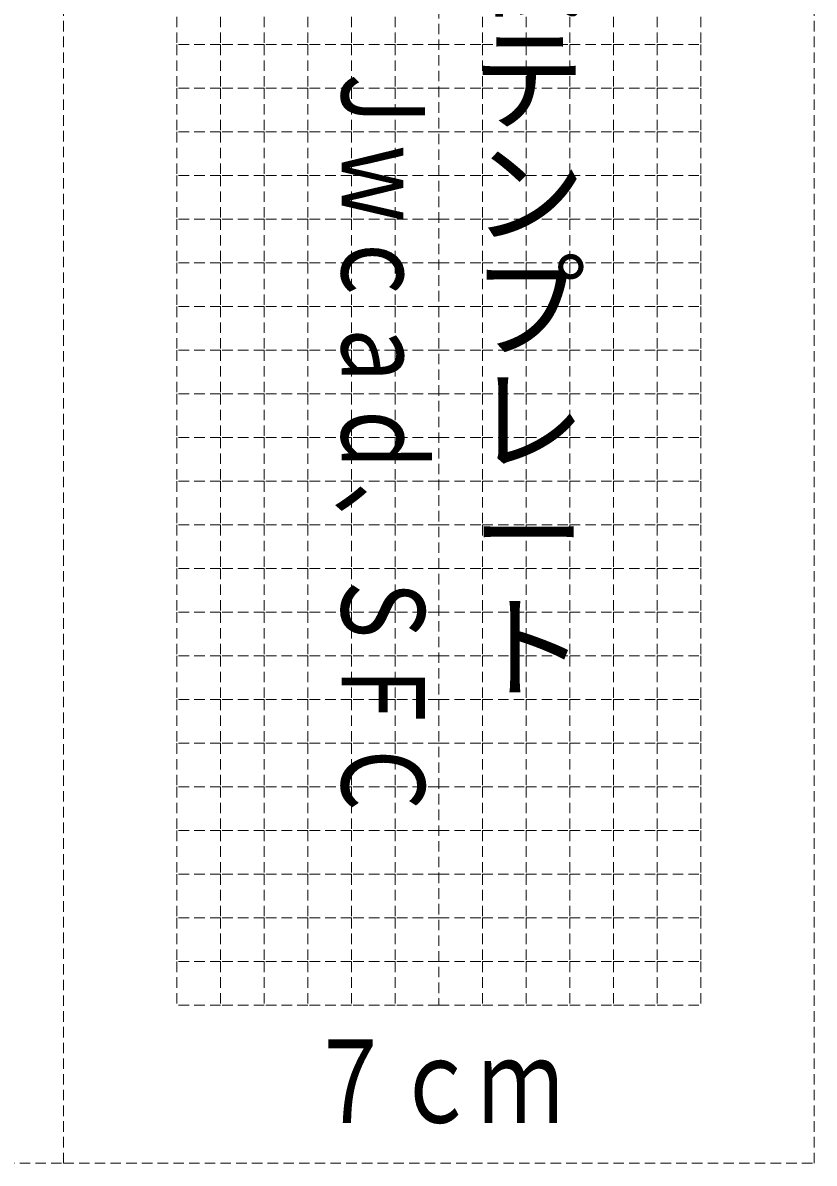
# Model space of a CAD drawing. Units: millimetres on the paper. Extents: x -148 to 223, y -210 to 210.
# Drawn here: x 132.7 to 223.4, y -129.2 to 1.4 of the extents above; entities that cross this region are included whole.
import ezdxf
from ezdxf.enums import TextEntityAlignment as Align

# ---------------------------------------------------------------- set-up
doc = ezdxf.new("R2010")
doc.units = ezdxf.units.MM
doc.linetypes.add('DASHED1', pattern=[1.8, 1.2, -0.6])
doc.layers.add('0-0', color=3, linetype='DASHED1', lineweight=9)
doc.styles.add('@ＭＳ ゴシック', font='')
doc.styles.add('ＭＳ ゴシック', font='')
doc.styles.get('@ＭＳ ゴシック').set_extended_font_data('@MS Gothic')
doc.styles.get('ＭＳ ゴシック').set_extended_font_data('MS Gothic')

msp = doc.modelspace()

# ---------------------------------------------------------------- linework, layer by layer
at = {"layer": '0-0'}
for p, q in [((137.377, -129.176), (137.377, 173.824)), ((223.377, -129.176), (223.377, 173.824)), ((180.377, 103.907), (180.377, -111.093)), ((170.377, 3.907), (170.377, -1.093)), ((175.377, 3.907), (175.377, -1.093)), ((185.377, 3.907), (185.377, -1.093)), ((190.377, 3.907), (190.377, -1.093)), ((170.377, -1.093), (170.377, -6.093)), ((175.377, -1.093), (175.377, -6.093)), ((185.377, -1.093), (185.377, -6.093)), ((190.377, -1.093), (190.377, -6.093)), ((170.377, -6.093), (170.377, -11.093)), ((175.377, -6.093), (175.377, -11.093)), ((185.377, -6.093), (185.377, -11.093)), ((190.377, -6.093), (190.377, -11.093)), ((170.377, -11.093), (170.377, -16.093)), ((175.377, -11.093), (175.377, -16.093)), ((185.377, -11.093), (185.377, -16.093)), ((190.377, -11.093), (190.377, -16.093)), ((170.377, -16.093), (170.377, -21.093)), ((175.377, -16.093), (175.377, -21.093)), ((185.377, -16.093), (185.377, -21.093)), ((190.377, -16.093), (190.377, -21.093)), ((170.377, -21.093), (170.377, -26.093)), ((175.377, -21.093), (175.377, -26.093)), ((185.377, -21.093), (185.377, -26.093)), ((190.377, -21.093), (190.377, -26.093)), ((170.377, -26.093), (170.377, -31.093)), ((175.377, -26.093), (175.377, -31.093)), ((185.377, -26.093), (185.377, -31.093)), ((190.377, -26.093), (190.377, -31.093)), ((170.377, -31.093), (170.377, -36.093)), ((175.377, -31.093), (175.377, -36.093)), ((185.377, -31.093), (185.377, -36.093)), ((190.377, -31.093), (190.377, -36.093)), ((170.377, -36.093), (170.377, -41.093)), ((175.377, -36.093), (175.377, -41.093)), ((185.377, -36.093), (185.377, -41.093)), ((190.377, -36.093), (190.377, -41.093)), ((170.377, -41.093), (170.377, -46.093)), ((175.377, -41.093), (175.377, -46.093)), ((185.377, -41.093), (185.377, -46.093)), ((190.377, -41.093), (190.377, -46.093)), ((170.377, -46.093), (170.377, -51.093)), ((175.377, -46.093), (175.377, -51.093)), ((185.377, -46.093), (185.377, -51.093)), ((190.377, -46.093), (190.377, -51.093)), ((170.377, -51.093), (170.377, -56.093)), ((175.377, -51.093), (175.377, -56.093)), ((185.377, -51.093), (185.377, -56.093)), ((190.377, -51.093), (190.377, -56.093)), ((170.377, -56.093), (170.377, -61.093)), ((175.377, -56.093), (175.377, -61.093)), ((185.377, -56.093), (185.377, -61.093)), ((190.377, -56.093), (190.377, -61.093)), ((170.377, -61.093), (170.377, -66.093)), ((175.377, -61.093), (175.377, -66.093)), ((185.377, -61.093), (185.377, -66.093)), ((190.377, -61.093), (190.377, -66.093)), ((170.377, -66.093), (170.377, -71.093)), ((175.377, -66.093), (175.377, -71.093)), ((185.377, -66.093), (185.377, -71.093)), ((190.377, -66.093), (190.377, -71.093)), ((170.377, -71.093), (170.377, -76.093)), ((175.377, -71.093), (175.377, -76.093)), ((185.377, -71.093), (185.377, -76.093)), ((190.377, -71.093), (190.377, -76.093)), ((170.377, -76.093), (170.377, -81.093)), ((175.377, -76.093), (175.377, -81.093)), ((185.377, -76.093), (185.377, -81.093)), ((190.377, -76.093), (190.377, -81.093)), ((170.377, -81.093), (170.377, -86.093)), ((175.377, -81.093), (175.377, -86.093)), ((185.377, -81.093), (185.377, -86.093)), ((190.377, -81.093), (190.377, -86.093)), ((170.377, -86.093), (170.377, -91.093)), ((175.377, -86.093), (175.377, -91.093)), ((185.377, -86.093), (185.377, -91.093)), ((190.377, -86.093), (190.377, -91.093)), ((170.377, -91.093), (170.377, -96.093)), ((175.377, -91.093), (175.377, -96.093)), ((185.377, -91.093), (185.377, -96.093)), ((190.377, -91.093), (190.377, -96.093)), ((170.377, -96.093), (170.377, -101.093)), ((175.377, -96.093), (175.377, -101.093)), ((185.377, -96.093), (185.377, -101.093)), ((190.377, -96.093), (190.377, -101.093)), ((170.377, -101.093), (170.377, -106.093)), ((175.377, -101.093), (175.377, -106.093)), ((185.377, -101.093), (185.377, -106.093)), ((190.377, -101.093), (190.377, -106.093)), ((170.377, -106.093), (170.377, -111.093)), ((175.377, -106.093), (175.377, -111.093)), ((185.377, -106.093), (185.377, -111.093)), ((190.377, -106.093), (190.377, -111.093)), ((155.377, -111.093), (150.377, -111.093)), ((160.377, -111.093), (155.377, -111.093)), ((165.377, -111.093), (160.377, -111.093)), ((170.377, -111.093), (165.377, -111.093)), ((190.377, -111.093), (195.377, -111.093)), ((195.377, -111.093), (200.377, -111.093)), ((200.377, -111.093), (205.377, -111.093)), ((205.377, -111.093), (210.377, -111.093)), ((51.377, -129.176), (137.377, -129.176)), ((137.377, -129.176), (223.377, -129.176))]:
    msp.add_line(p, q, dxfattribs=at)
for points in [[(155.377, 3.907), (150.377, 3.907), (150.377, -1.093)], [(160.377, 3.907), (155.377, 3.907), (155.377, -1.093)], [(165.377, 3.907), (160.377, 3.907), (160.377, -1.093)], [(170.377, 3.907), (165.377, 3.907), (165.377, -1.093)], [(190.377, 3.907), (195.377, 3.907), (195.377, -1.093)], [(195.377, 3.907), (200.377, 3.907), (200.377, -1.093)], [(200.377, 3.907), (205.377, 3.907), (205.377, -1.093)], [(205.377, 3.907), (210.377, 3.907), (210.377, -1.093)], [(155.377, -1.093), (150.377, -1.093), (150.377, -6.093)], [(160.377, -1.093), (155.377, -1.093), (155.377, -6.093)], [(165.377, -1.093), (160.377, -1.093), (160.377, -6.093)], [(170.377, -1.093), (165.377, -1.093), (165.377, -6.093)], [(180.377, -1.093), (175.377, -1.093), (170.377, -1.093)], [(180.377, -1.093), (185.377, -1.093), (190.377, -1.093)], [(190.377, -1.093), (195.377, -1.093), (195.377, -6.093)], [(195.377, -1.093), (200.377, -1.093), (200.377, -6.093)], [(200.377, -1.093), (205.377, -1.093), (205.377, -6.093)], [(205.377, -1.093), (210.377, -1.093), (210.377, -6.093)], [(155.377, -6.093), (150.377, -6.093), (150.377, -11.093)], [(160.377, -6.093), (155.377, -6.093), (155.377, -11.093)], [(165.377, -6.093), (160.377, -6.093), (160.377, -11.093)], [(170.377, -6.093), (165.377, -6.093), (165.377, -11.093)], [(180.377, -6.093), (175.377, -6.093), (170.377, -6.093)], [(180.377, -6.093), (185.377, -6.093), (190.377, -6.093)], [(190.377, -6.093), (195.377, -6.093), (195.377, -11.093)], [(195.377, -6.093), (200.377, -6.093), (200.377, -11.093)], [(200.377, -6.093), (205.377, -6.093), (205.377, -11.093)], [(205.377, -6.093), (210.377, -6.093), (210.377, -11.093)], [(155.377, -11.093), (150.377, -11.093), (150.377, -16.093)], [(160.377, -11.093), (155.377, -11.093), (155.377, -16.093)], [(165.377, -11.093), (160.377, -11.093), (160.377, -16.093)], [(170.377, -11.093), (165.377, -11.093), (165.377, -16.093)], [(180.377, -11.093), (175.377, -11.093), (170.377, -11.093)], [(180.377, -11.093), (185.377, -11.093), (190.377, -11.093)], [(190.377, -11.093), (195.377, -11.093), (195.377, -16.093)], [(195.377, -11.093), (200.377, -11.093), (200.377, -16.093)], [(200.377, -11.093), (205.377, -11.093), (205.377, -16.093)], [(205.377, -11.093), (210.377, -11.093), (210.377, -16.093)], [(155.377, -16.093), (150.377, -16.093), (150.377, -21.093)], [(160.377, -16.093), (155.377, -16.093), (155.377, -21.093)], [(165.377, -16.093), (160.377, -16.093), (160.377, -21.093)], [(170.377, -16.093), (165.377, -16.093), (165.377, -21.093)], [(180.377, -16.093), (175.377, -16.093), (170.377, -16.093)], [(180.377, -16.093), (185.377, -16.093), (190.377, -16.093)], [(190.377, -16.093), (195.377, -16.093), (195.377, -21.093)], [(195.377, -16.093), (200.377, -16.093), (200.377, -21.093)], [(200.377, -16.093), (205.377, -16.093), (205.377, -21.093)], [(205.377, -16.093), (210.377, -16.093), (210.377, -21.093)], [(155.377, -21.093), (150.377, -21.093), (150.377, -26.093)], [(160.377, -21.093), (155.377, -21.093), (155.377, -26.093)], [(165.377, -21.093), (160.377, -21.093), (160.377, -26.093)], [(170.377, -21.093), (165.377, -21.093), (165.377, -26.093)], [(180.377, -21.093), (175.377, -21.093), (170.377, -21.093)], [(180.377, -21.093), (185.377, -21.093), (190.377, -21.093)], [(190.377, -21.093), (195.377, -21.093), (195.377, -26.093)], [(195.377, -21.093), (200.377, -21.093), (200.377, -26.093)], [(200.377, -21.093), (205.377, -21.093), (205.377, -26.093)], [(205.377, -21.093), (210.377, -21.093), (210.377, -26.093)], [(155.377, -26.093), (150.377, -26.093), (150.377, -31.093)], [(160.377, -26.093), (155.377, -26.093), (155.377, -31.093)], [(165.377, -26.093), (160.377, -26.093), (160.377, -31.093)], [(170.377, -26.093), (165.377, -26.093), (165.377, -31.093)], [(180.377, -26.093), (175.377, -26.093), (170.377, -26.093)], [(180.377, -26.093), (185.377, -26.093), (190.377, -26.093)], [(190.377, -26.093), (195.377, -26.093), (195.377, -31.093)], [(195.377, -26.093), (200.377, -26.093), (200.377, -31.093)], [(200.377, -26.093), (205.377, -26.093), (205.377, -31.093)], [(205.377, -26.093), (210.377, -26.093), (210.377, -31.093)], [(155.377, -31.093), (150.377, -31.093), (150.377, -36.093)], [(160.377, -31.093), (155.377, -31.093), (155.377, -36.093)], [(165.377, -31.093), (160.377, -31.093), (160.377, -36.093)], [(170.377, -31.093), (165.377, -31.093), (165.377, -36.093)], [(180.377, -31.093), (175.377, -31.093), (170.377, -31.093)], [(180.377, -31.093), (185.377, -31.093), (190.377, -31.093)], [(190.377, -31.093), (195.377, -31.093), (195.377, -36.093)], [(195.377, -31.093), (200.377, -31.093), (200.377, -36.093)], [(200.377, -31.093), (205.377, -31.093), (205.377, -36.093)], [(205.377, -31.093), (210.377, -31.093), (210.377, -36.093)], [(155.377, -36.093), (150.377, -36.093), (150.377, -41.093)], [(160.377, -36.093), (155.377, -36.093), (155.377, -41.093)], [(165.377, -36.093), (160.377, -36.093), (160.377, -41.093)], [(170.377, -36.093), (165.377, -36.093), (165.377, -41.093)], [(180.377, -36.093), (175.377, -36.093), (170.377, -36.093)], [(180.377, -36.093), (185.377, -36.093), (190.377, -36.093)], [(190.377, -36.093), (195.377, -36.093), (195.377, -41.093)], [(195.377, -36.093), (200.377, -36.093), (200.377, -41.093)], [(200.377, -36.093), (205.377, -36.093), (205.377, -41.093)], [(205.377, -36.093), (210.377, -36.093), (210.377, -41.093)], [(155.377, -41.093), (150.377, -41.093), (150.377, -46.093)], [(160.377, -41.093), (155.377, -41.093), (155.377, -46.093)], [(165.377, -41.093), (160.377, -41.093), (160.377, -46.093)], [(170.377, -41.093), (165.377, -41.093), (165.377, -46.093)], [(180.377, -41.093), (175.377, -41.093), (170.377, -41.093)], [(180.377, -41.093), (185.377, -41.093), (190.377, -41.093)], [(190.377, -41.093), (195.377, -41.093), (195.377, -46.093)], [(195.377, -41.093), (200.377, -41.093), (200.377, -46.093)], [(200.377, -41.093), (205.377, -41.093), (205.377, -46.093)], [(205.377, -41.093), (210.377, -41.093), (210.377, -46.093)], [(155.377, -46.093), (150.377, -46.093), (150.377, -51.093)], [(160.377, -46.093), (155.377, -46.093), (155.377, -51.093)], [(165.377, -46.093), (160.377, -46.093), (160.377, -51.093)], [(170.377, -46.093), (165.377, -46.093), (165.377, -51.093)], [(180.377, -46.093), (175.377, -46.093), (170.377, -46.093)], [(180.377, -46.093), (185.377, -46.093), (190.377, -46.093)], [(190.377, -46.093), (195.377, -46.093), (195.377, -51.093)], [(195.377, -46.093), (200.377, -46.093), (200.377, -51.093)], [(200.377, -46.093), (205.377, -46.093), (205.377, -51.093)], [(205.377, -46.093), (210.377, -46.093), (210.377, -51.093)], [(155.377, -51.093), (150.377, -51.093), (150.377, -56.093)], [(160.377, -51.093), (155.377, -51.093), (155.377, -56.093)], [(165.377, -51.093), (160.377, -51.093), (160.377, -56.093)], [(170.377, -51.093), (165.377, -51.093), (165.377, -56.093)], [(180.377, -51.093), (175.377, -51.093), (170.377, -51.093)], [(180.377, -51.093), (185.377, -51.093), (190.377, -51.093)], [(190.377, -51.093), (195.377, -51.093), (195.377, -56.093)], [(195.377, -51.093), (200.377, -51.093), (200.377, -56.093)], [(200.377, -51.093), (205.377, -51.093), (205.377, -56.093)], [(205.377, -51.093), (210.377, -51.093), (210.377, -56.093)], [(155.377, -56.093), (150.377, -56.093), (150.377, -61.093)], [(160.377, -56.093), (155.377, -56.093), (155.377, -61.093)], [(165.377, -56.093), (160.377, -56.093), (160.377, -61.093)], [(170.377, -56.093), (165.377, -56.093), (165.377, -61.093)], [(180.377, -56.093), (175.377, -56.093), (170.377, -56.093)], [(180.377, -56.093), (185.377, -56.093), (190.377, -56.093)], [(190.377, -56.093), (195.377, -56.093), (195.377, -61.093)], [(195.377, -56.093), (200.377, -56.093), (200.377, -61.093)], [(200.377, -56.093), (205.377, -56.093), (205.377, -61.093)], [(205.377, -56.093), (210.377, -56.093), (210.377, -61.093)], [(155.377, -61.093), (150.377, -61.093), (150.377, -66.093)], [(160.377, -61.093), (155.377, -61.093), (155.377, -66.093)], [(165.377, -61.093), (160.377, -61.093), (160.377, -66.093)], [(170.377, -61.093), (165.377, -61.093), (165.377, -66.093)], [(180.377, -61.093), (175.377, -61.093), (170.377, -61.093)], [(180.377, -61.093), (185.377, -61.093), (190.377, -61.093)], [(190.377, -61.093), (195.377, -61.093), (195.377, -66.093)], [(195.377, -61.093), (200.377, -61.093), (200.377, -66.093)], [(200.377, -61.093), (205.377, -61.093), (205.377, -66.093)], [(205.377, -61.093), (210.377, -61.093), (210.377, -66.093)], [(155.377, -66.093), (150.377, -66.093), (150.377, -71.093)], [(160.377, -66.093), (155.377, -66.093), (155.377, -71.093)], [(165.377, -66.093), (160.377, -66.093), (160.377, -71.093)], [(170.377, -66.093), (165.377, -66.093), (165.377, -71.093)], [(180.377, -66.093), (175.377, -66.093), (170.377, -66.093)], [(180.377, -66.093), (185.377, -66.093), (190.377, -66.093)], [(190.377, -66.093), (195.377, -66.093), (195.377, -71.093)], [(195.377, -66.093), (200.377, -66.093), (200.377, -71.093)], [(200.377, -66.093), (205.377, -66.093), (205.377, -71.093)], [(205.377, -66.093), (210.377, -66.093), (210.377, -71.093)], [(155.377, -71.093), (150.377, -71.093), (150.377, -76.093)], [(160.377, -71.093), (155.377, -71.093), (155.377, -76.093)], [(165.377, -71.093), (160.377, -71.093), (160.377, -76.093)], [(170.377, -71.093), (165.377, -71.093), (165.377, -76.093)], [(180.377, -71.093), (175.377, -71.093), (170.377, -71.093)], [(180.377, -71.093), (185.377, -71.093), (190.377, -71.093)], [(190.377, -71.093), (195.377, -71.093), (195.377, -76.093)], [(195.377, -71.093), (200.377, -71.093), (200.377, -76.093)], [(200.377, -71.093), (205.377, -71.093), (205.377, -76.093)], [(205.377, -71.093), (210.377, -71.093), (210.377, -76.093)], [(155.377, -76.093), (150.377, -76.093), (150.377, -81.093)], [(160.377, -76.093), (155.377, -76.093), (155.377, -81.093)], [(165.377, -76.093), (160.377, -76.093), (160.377, -81.093)], [(170.377, -76.093), (165.377, -76.093), (165.377, -81.093)], [(180.377, -76.093), (175.377, -76.093), (170.377, -76.093)], [(180.377, -76.093), (185.377, -76.093), (190.377, -76.093)], [(190.377, -76.093), (195.377, -76.093), (195.377, -81.093)], [(195.377, -76.093), (200.377, -76.093), (200.377, -81.093)], [(200.377, -76.093), (205.377, -76.093), (205.377, -81.093)], [(205.377, -76.093), (210.377, -76.093), (210.377, -81.093)], [(155.377, -81.093), (150.377, -81.093), (150.377, -86.093)], [(160.377, -81.093), (155.377, -81.093), (155.377, -86.093)], [(165.377, -81.093), (160.377, -81.093), (160.377, -86.093)], [(170.377, -81.093), (165.377, -81.093), (165.377, -86.093)], [(180.377, -81.093), (175.377, -81.093), (170.377, -81.093)], [(180.377, -81.093), (185.377, -81.093), (190.377, -81.093)], [(190.377, -81.093), (195.377, -81.093), (195.377, -86.093)], [(195.377, -81.093), (200.377, -81.093), (200.377, -86.093)], [(200.377, -81.093), (205.377, -81.093), (205.377, -86.093)], [(205.377, -81.093), (210.377, -81.093), (210.377, -86.093)], [(155.377, -86.093), (150.377, -86.093), (150.377, -91.093)], [(160.377, -86.093), (155.377, -86.093), (155.377, -91.093)], [(165.377, -86.093), (160.377, -86.093), (160.377, -91.093)], [(170.377, -86.093), (165.377, -86.093), (165.377, -91.093)], [(180.377, -86.093), (175.377, -86.093), (170.377, -86.093)], [(180.377, -86.093), (185.377, -86.093), (190.377, -86.093)], [(190.377, -86.093), (195.377, -86.093), (195.377, -91.093)], [(195.377, -86.093), (200.377, -86.093), (200.377, -91.093)], [(200.377, -86.093), (205.377, -86.093), (205.377, -91.093)], [(205.377, -86.093), (210.377, -86.093), (210.377, -91.093)], [(155.377, -91.093), (150.377, -91.093), (150.377, -96.093)], [(160.377, -91.093), (155.377, -91.093), (155.377, -96.093)], [(165.377, -91.093), (160.377, -91.093), (160.377, -96.093)], [(170.377, -91.093), (165.377, -91.093), (165.377, -96.093)], [(180.377, -91.093), (175.377, -91.093), (170.377, -91.093)], [(180.377, -91.093), (185.377, -91.093), (190.377, -91.093)], [(190.377, -91.093), (195.377, -91.093), (195.377, -96.093)], [(195.377, -91.093), (200.377, -91.093), (200.377, -96.093)], [(200.377, -91.093), (205.377, -91.093), (205.377, -96.093)], [(205.377, -91.093), (210.377, -91.093), (210.377, -96.093)], [(155.377, -96.093), (150.377, -96.093), (150.377, -101.093)], [(160.377, -96.093), (155.377, -96.093), (155.377, -101.093)], [(165.377, -96.093), (160.377, -96.093), (160.377, -101.093)], [(170.377, -96.093), (165.377, -96.093), (165.377, -101.093)], [(180.377, -96.093), (175.377, -96.093), (170.377, -96.093)], [(180.377, -96.093), (185.377, -96.093), (190.377, -96.093)], [(190.377, -96.093), (195.377, -96.093), (195.377, -101.093)], [(195.377, -96.093), (200.377, -96.093), (200.377, -101.093)], [(200.377, -96.093), (205.377, -96.093), (205.377, -101.093)], [(205.377, -96.093), (210.377, -96.093), (210.377, -101.093)], [(155.377, -101.093), (150.377, -101.093), (150.377, -106.093)], [(160.377, -101.093), (155.377, -101.093), (155.377, -106.093)], [(165.377, -101.093), (160.377, -101.093), (160.377, -106.093)], [(170.377, -101.093), (165.377, -101.093), (165.377, -106.093)], [(180.377, -101.093), (175.377, -101.093), (170.377, -101.093)], [(180.377, -101.093), (185.377, -101.093), (190.377, -101.093)], [(190.377, -101.093), (195.377, -101.093), (195.377, -106.093)], [(195.377, -101.093), (200.377, -101.093), (200.377, -106.093)], [(200.377, -101.093), (205.377, -101.093), (205.377, -106.093)], [(205.377, -101.093), (210.377, -101.093), (210.377, -106.093)], [(155.377, -106.093), (150.377, -106.093), (150.377, -111.093)], [(160.377, -106.093), (155.377, -106.093), (155.377, -111.093)], [(165.377, -106.093), (160.377, -106.093), (160.377, -111.093)], [(170.377, -106.093), (165.377, -106.093), (165.377, -111.093)], [(180.377, -106.093), (175.377, -106.093), (170.377, -106.093)], [(180.377, -106.093), (185.377, -106.093), (190.377, -106.093)], [(190.377, -106.093), (195.377, -106.093), (195.377, -111.093)], [(195.377, -106.093), (200.377, -106.093), (200.377, -111.093)], [(200.377, -106.093), (205.377, -106.093), (205.377, -111.093)], [(205.377, -106.093), (210.377, -106.093), (210.377, -111.093)], [(180.377, -111.093), (175.377, -111.093), (170.377, -111.093)], [(180.377, -111.093), (185.377, -111.093), (190.377, -111.093)]]:
    msp.add_lwpolyline(points, dxfattribs=at)

# ---------------------------------------------------------------- texts
at = {"layer": '0-0', "color": 7, "style": '@ＭＳ ゴシック'}
msp.add_text('（無料）背表紙テンプレート', height=9.531, rotation=270, dxfattribs=at).set_placement((182.877, 92.587), align=Align.BOTTOM_LEFT)
at = {"layer": '0-0', "color": 7, "style": 'ＭＳ ゴシック', "width": 0.75}
msp.add_text('Ｊｗｃａｄ、ＳＦＣ', height=9.531, rotation=270, dxfattribs=at).set_placement((166.377, -2.413), align=Align.BOTTOM_LEFT)
msp.add_text('７ｃｍ', height=9.531, dxfattribs=at).set_placement((165.377, -127.416), align=Align.BOTTOM_LEFT)

doc.saveas('drawing.dxf')
